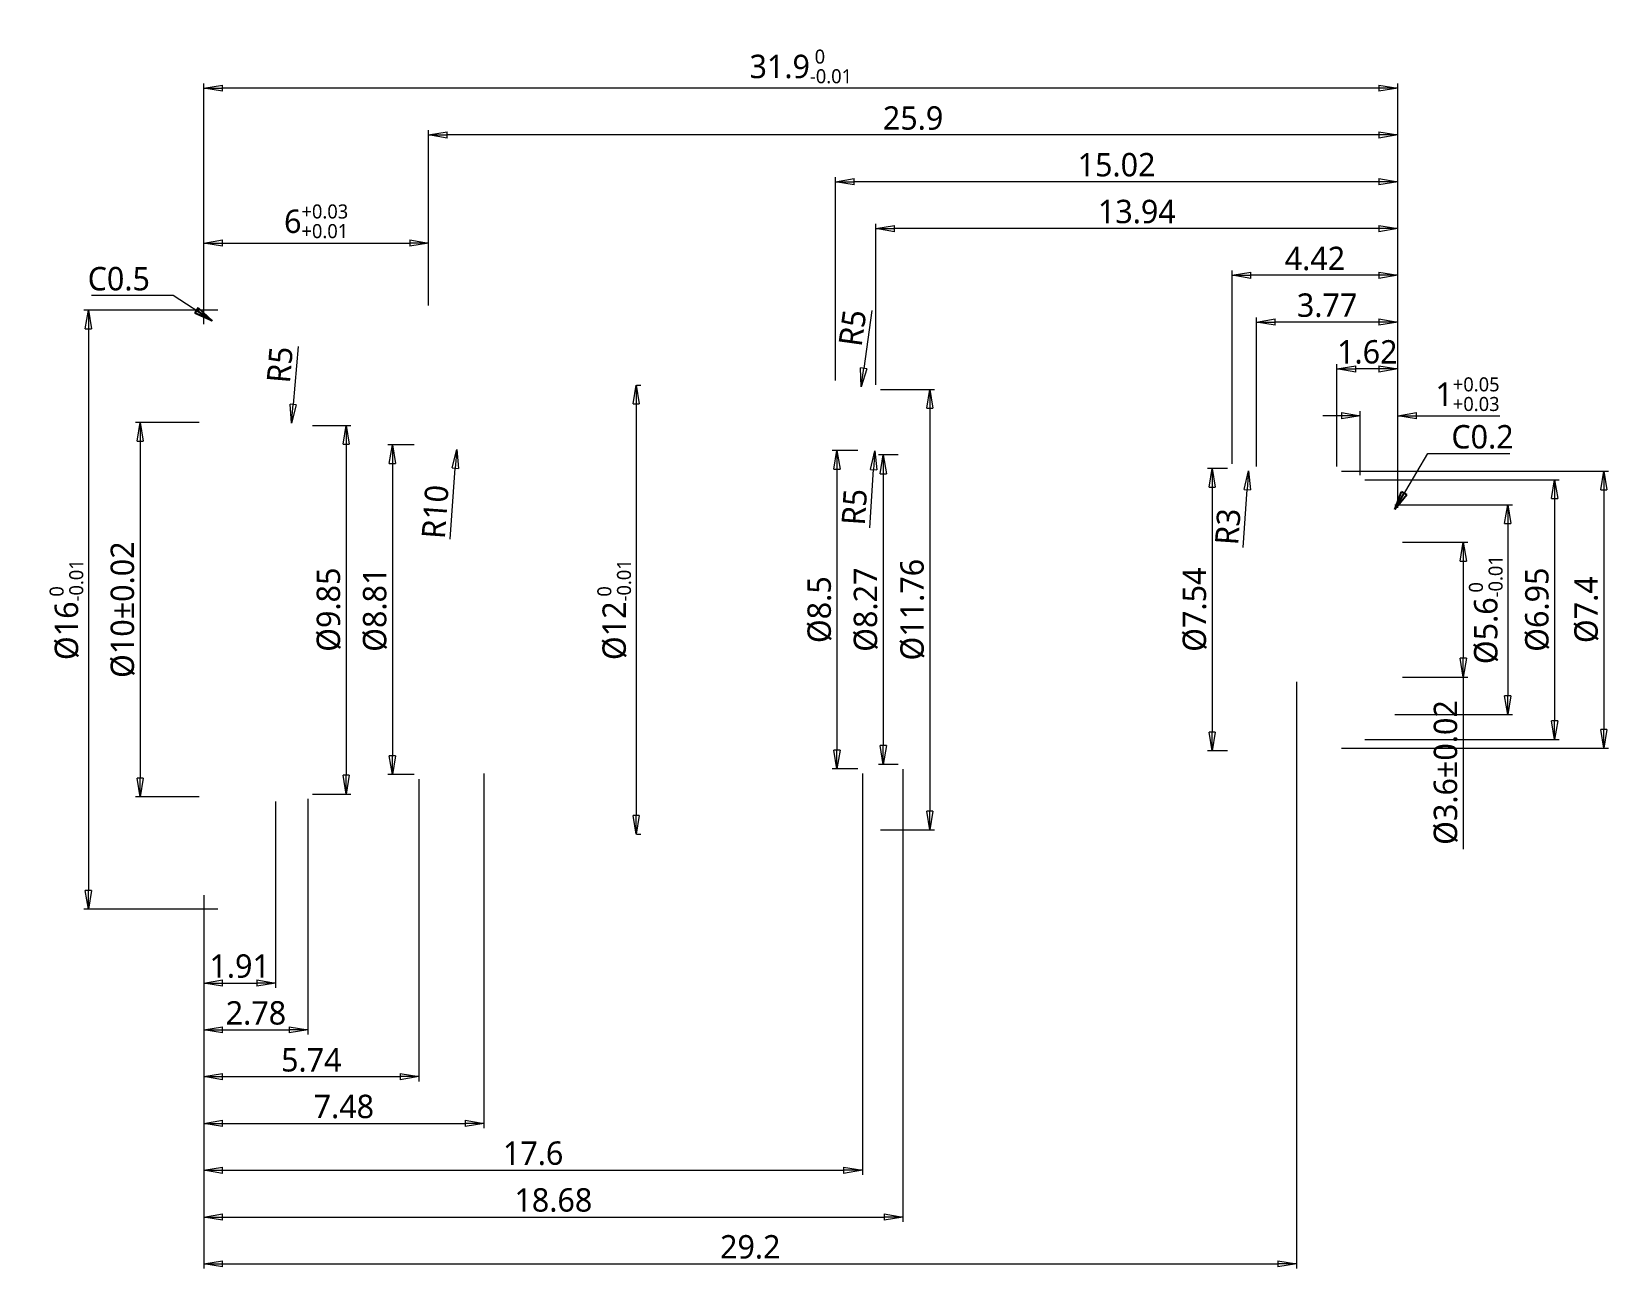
# Model space of a CAD drawing. Header units: millimetres. Extents: x -4.6 to 37.5, y -17.6 to 15.4.
import ezdxf

# ---------------------------------------------------------------- set-up
doc = ezdxf.new("R2010")
doc.units = ezdxf.units.MM
doc.layers.add('dim', color=84, linetype='Continuous', lineweight=9)
doc.styles.get("Standard").update_dxf_attribs({"font": 'Microsoft YaHei Light.ttf'})
doc.dimstyles.new('X0.25', dxfattribs={"dimscale": 0.25, "dimtxt": 2.5, "dimasz": 2.5, "dimexe": 0.4, "dimexo": 0.3, "dimgap": 0.5, "dimtad": 1, "dimdsep": 46, "dimtxsty": 'Standard', "dimblk": 'CLOSED', "dimcen": 0, "dimclrd": 8, "dimclre": 8, "dimclrt": 7, "dimadec": 1, "dimazin": 2, "dimtfac": 1, "dimtofl": 0, "dimtmove": 0, "dimatfit": 3, "dimldrblk": 'CLOSED', "dimfxl": 1, "dimlwd": 9, "dimlwe": 9, "dimarcsym": 0})

# ---------------------------------------------------------------- blocks, each defined once
blk = doc.blocks.new('_Closed')
at = {"color": 0, "linetype": 'ByBlock', "lineweight": -2}
for p, q in [((-1, 0.167), (0, 0)), ((-1, 0.167), (-1, -0.167)), ((0, 0), (-1, -0.167)), ((0, 0), (-1, 0))]:
    blk.add_line(p, q, dxfattribs=at)
blk = doc.blocks.new('*D35')
at = {"layer": 'dim', "color": 8, "linetype": 'Continuous', "lineweight": 9, "transparency": 16777216}
for p, q in [((-0.125, 5.001), (-1.828, 5.001)), ((-1.703, 4.501), (-1.703, -4.501)), ((-0.125, -5.001), (-1.828, -5.001))]:
    blk.add_line(p, q, dxfattribs=at)
at = {"layer": 'dim', "color": 8, "linetype": 'Continuous', "lineweight": 9, "transparency": 16777216, "xscale": 0.5, "yscale": 0.5, "zscale": 0.5}
for p, rotation in [((-1.703, 5.001), 90), ((-1.703, -5.001), 270)]:
    blk.add_blockref('_Closed', p, dxfattribs=dict(at, rotation=rotation))
at = {"layer": 'dim', "color": 6, "linetype": 'Continuous', "lineweight": 13, "transparency": 16777216, "insert": (-2.165, 0), "char_height": 0.625, "attachment_point": 5, "rotation": 90}
blk.add_mtext('\\A1;%%c10±0.02', dxfattribs=at)
blk = doc.blocks.new('*D34')
at = {"layer": 'dim', "color": 8, "linetype": 'Continuous', "lineweight": 9, "transparency": 16777216}
for p, q in [((2.906, 4.925), (3.927, 4.925)), ((3.802, 4.425), (3.802, -4.425)), ((2.906, -4.925), (3.927, -4.925))]:
    blk.add_line(p, q, dxfattribs=at)
at = {"layer": 'dim', "color": 8, "linetype": 'Continuous', "lineweight": 9, "transparency": 16777216, "xscale": 0.5, "yscale": 0.5, "zscale": 0.5}
for p, rotation in [((3.802, 4.925), 90), ((3.802, -4.925), 270)]:
    blk.add_blockref('_Closed', p, dxfattribs=dict(at, rotation=rotation))
at = {"layer": 'dim', "color": 7, "linetype": 'Continuous', "lineweight": 13, "transparency": 16777216, "insert": (3.34, 0), "char_height": 0.625, "attachment_point": 5, "rotation": 90}
blk.add_mtext('%%c9.85', dxfattribs=at)
blk = doc.blocks.new('*D33')
at = {"layer": 'dim', "color": 8, "linetype": 'Continuous', "lineweight": 9, "transparency": 16777216}
for p, q in [((5.618, 4.403), (4.914, 4.403)), ((5.039, 3.903), (5.039, -3.903)), ((5.618, -4.403), (4.914, -4.403))]:
    blk.add_line(p, q, dxfattribs=at)
at = {"layer": 'dim', "color": 8, "linetype": 'Continuous', "lineweight": 9, "transparency": 16777216, "xscale": 0.5, "yscale": 0.5, "zscale": 0.5}
for p, rotation in [((5.039, 4.403), 90), ((5.039, -4.403), 270)]:
    blk.add_blockref('_Closed', p, dxfattribs=dict(at, rotation=rotation))
at = {"layer": 'dim', "color": 7, "linetype": 'Continuous', "lineweight": 13, "transparency": 16777216, "insert": (4.576, 0), "char_height": 0.625, "attachment_point": 5, "rotation": 90}
blk.add_mtext('%%c8.81', dxfattribs=at)
blk = doc.blocks.new('*D32')
at = {"layer": 'dim', "color": 8, "linetype": 'Continuous', "lineweight": 9, "transparency": 16777216}
for p, q in [((17.47, 4.251), (16.792, 4.251)), ((16.917, 3.751), (16.917, -3.751)), ((17.47, -4.251), (16.792, -4.251))]:
    blk.add_line(p, q, dxfattribs=at)
at = {"layer": 'dim', "color": 8, "linetype": 'Continuous', "lineweight": 9, "transparency": 16777216, "xscale": 0.5, "yscale": 0.5, "zscale": 0.5}
for p, rotation in [((16.917, 4.251), 90), ((16.917, -4.251), 270)]:
    blk.add_blockref('_Closed', p, dxfattribs=dict(at, rotation=rotation))
at = {"layer": 'dim', "color": 7, "linetype": 'Continuous', "lineweight": 13, "transparency": 16777216, "insert": (16.455, 0), "char_height": 0.625, "attachment_point": 5, "rotation": 90}
blk.add_mtext('%%c8.5', dxfattribs=at)
blk = doc.blocks.new('*D31')
at = {"layer": 'dim', "color": 8, "linetype": 'Continuous', "lineweight": 9, "transparency": 16777216}
for p, q in [((18.552, 4.133), (18.028, 4.133)), ((18.153, 3.633), (18.153, -3.633)), ((18.552, -4.133), (18.028, -4.133))]:
    blk.add_line(p, q, dxfattribs=at)
at = {"layer": 'dim', "color": 8, "linetype": 'Continuous', "lineweight": 9, "transparency": 16777216, "xscale": 0.5, "yscale": 0.5, "zscale": 0.5}
for p, rotation in [((18.153, 4.133), 90), ((18.153, -4.133), 270)]:
    blk.add_blockref('_Closed', p, dxfattribs=dict(at, rotation=rotation))
at = {"layer": 'dim', "color": 7, "linetype": 'Continuous', "lineweight": 13, "transparency": 16777216, "insert": (17.691, 0), "char_height": 0.625, "attachment_point": 5, "rotation": 90}
blk.add_mtext('%%c8.27', dxfattribs=at)
blk = doc.blocks.new('*D30')
at = {"layer": 'dim', "color": 8, "linetype": 'Continuous', "lineweight": 9, "transparency": 16777216}
for p, q in [((32.025, 1.8), (33.776, 1.8)), ((33.651, 1.3), (33.651, -1.3)), ((32.025, -1.8), (33.776, -1.8)), ((33.651, -1.8), (33.651, -6.403))]:
    blk.add_line(p, q, dxfattribs=at)
at = {"layer": 'dim', "color": 8, "linetype": 'Continuous', "lineweight": 9, "transparency": 16777216, "xscale": 0.5, "yscale": 0.5, "zscale": 0.5}
for p, rotation in [((33.651, 1.8), 90), ((33.651, -1.8), 270)]:
    blk.add_blockref('_Closed', p, dxfattribs=dict(at, rotation=rotation))
at = {"layer": 'dim', "color": 6, "linetype": 'Continuous', "lineweight": 13, "transparency": 16777216, "insert": (33.189, -4.351), "char_height": 0.625, "attachment_point": 5, "rotation": 90}
blk.add_mtext('\\A1;%%c3.6±0.02', dxfattribs=at)
blk = doc.blocks.new('*D29')
at = {"layer": 'dim', "color": 8, "linetype": 'Continuous', "lineweight": 9, "transparency": 16777216}
for p, q in [((31.825, 2.8), (34.965, 2.8)), ((34.84, 2.3), (34.84, -2.3)), ((31.825, -2.8), (34.965, -2.8))]:
    blk.add_line(p, q, dxfattribs=at)
at = {"layer": 'dim', "color": 8, "linetype": 'Continuous', "lineweight": 9, "transparency": 16777216, "xscale": 0.5, "yscale": 0.5, "zscale": 0.5}
for p, rotation in [((34.84, 2.8), 90), ((34.84, -2.8), 270)]:
    blk.add_blockref('_Closed', p, dxfattribs=dict(at, rotation=rotation))
at = {"layer": 'dim', "color": 6, "linetype": 'Continuous', "lineweight": 13, "transparency": 16777216, "insert": (34.252, 0), "char_height": 0.625, "attachment_point": 5, "rotation": 90}
blk.add_mtext('\\A1;%%c5.6{\\H0.375;\\S 0^ -0.01;}', dxfattribs=at)
blk = doc.blocks.new('*D28')
at = {"layer": 'dim', "color": 8, "linetype": 'Continuous', "lineweight": 9, "transparency": 16777216}
for p, q in [((31.025, 3.473), (36.218, 3.473)), ((36.093, 2.973), (36.093, -2.973)), ((31.025, -3.473), (36.218, -3.473))]:
    blk.add_line(p, q, dxfattribs=at)
at = {"layer": 'dim', "color": 8, "linetype": 'Continuous', "lineweight": 9, "transparency": 16777216, "xscale": 0.5, "yscale": 0.5, "zscale": 0.5}
for p, rotation in [((36.093, 3.473), 90), ((36.093, -3.473), 270)]:
    blk.add_blockref('_Closed', p, dxfattribs=dict(at, rotation=rotation))
at = {"layer": 'dim', "color": 7, "linetype": 'Continuous', "lineweight": 13, "transparency": 16777216, "insert": (35.631, 0), "char_height": 0.625, "attachment_point": 5, "rotation": 90}
blk.add_mtext('%%c6.95', dxfattribs=at)
blk = doc.blocks.new('*D27')
at = {"layer": 'dim', "color": 8, "linetype": 'Continuous', "lineweight": 9, "transparency": 16777216}
for p, q in [((30.402, 3.7), (37.532, 3.7)), ((37.407, 3.2), (37.407, -3.2)), ((30.402, -3.7), (37.532, -3.7))]:
    blk.add_line(p, q, dxfattribs=at)
at = {"layer": 'dim', "color": 8, "linetype": 'Continuous', "lineweight": 9, "transparency": 16777216, "xscale": 0.5, "yscale": 0.5, "zscale": 0.5}
for p, rotation in [((37.407, 3.7), 90), ((37.407, -3.7), 270)]:
    blk.add_blockref('_Closed', p, dxfattribs=dict(at, rotation=rotation))
at = {"layer": 'dim', "color": 7, "linetype": 'Continuous', "lineweight": 13, "transparency": 16777216, "insert": (36.945, 0), "char_height": 0.625, "attachment_point": 5, "rotation": 90}
blk.add_mtext('%%c7.4', dxfattribs=at)
blk = doc.blocks.new('*D26')
at = {"layer": 'dim', "color": 8, "linetype": 'Continuous', "lineweight": 9, "transparency": 16777216}
for p, q in [((27.352, 3.771), (26.818, 3.771)), ((26.943, 3.271), (26.943, -3.271)), ((27.352, -3.771), (26.818, -3.771))]:
    blk.add_line(p, q, dxfattribs=at)
at = {"layer": 'dim', "color": 8, "linetype": 'Continuous', "lineweight": 9, "transparency": 16777216, "xscale": 0.5, "yscale": 0.5, "zscale": 0.5}
for p, rotation in [((26.943, 3.771), 90), ((26.943, -3.771), 270)]:
    blk.add_blockref('_Closed', p, dxfattribs=dict(at, rotation=rotation))
at = {"layer": 'dim', "color": 7, "linetype": 'Continuous', "lineweight": 13, "transparency": 16777216, "insert": (26.48, 0), "char_height": 0.625, "attachment_point": 5, "rotation": 90}
blk.add_mtext('%%c7.54', dxfattribs=at)
blk = doc.blocks.new('*D25')
at = {"layer": 'dim', "color": 8, "linetype": 'Continuous', "lineweight": 9, "transparency": 16777216}
for p, q in [((18.083, 5.881), (19.523, 5.881)), ((19.398, 5.381), (19.398, -5.381)), ((18.083, -5.881), (19.523, -5.881))]:
    blk.add_line(p, q, dxfattribs=at)
at = {"layer": 'dim', "color": 8, "linetype": 'Continuous', "lineweight": 9, "transparency": 16777216, "xscale": 0.5, "yscale": 0.5, "zscale": 0.5}
for p, rotation in [((19.398, 5.881), 90), ((19.398, -5.881), 270)]:
    blk.add_blockref('_Closed', p, dxfattribs=dict(at, rotation=rotation))
at = {"layer": 'dim', "color": 7, "linetype": 'Continuous', "lineweight": 13, "transparency": 16777216, "insert": (18.936, 0), "char_height": 0.625, "attachment_point": 5, "rotation": 90}
blk.add_mtext('%%c11.76', dxfattribs=at)
blk = doc.blocks.new('*D24')
at = {"layer": 'dim', "color": 8, "linetype": 'Continuous', "lineweight": 9, "transparency": 16777216}
for p, q in [((30.4, 5.183), (29.9, 5.183)), ((30.9, 3.598), (30.9, 5.308)), ((31.9, 2.725), (31.9, 5.308)), ((32.4, 5.183), (34.63, 5.183))]:
    blk.add_line(p, q, dxfattribs=at)
at = {"layer": 'dim', "color": 8, "linetype": 'Continuous', "lineweight": 9, "transparency": 16777216, "xscale": 0.5, "yscale": 0.5, "zscale": 0.5}
blk.add_blockref('_Closed', (30.9, 5.183), dxfattribs=at)
at = {"layer": 'dim', "color": 8, "linetype": 'Continuous', "lineweight": 9, "transparency": 16777216, "xscale": 0.5, "yscale": 0.5, "zscale": 0.5, "rotation": 180}
blk.add_blockref('_Closed', (31.9, 5.183), dxfattribs=at)
at = {"layer": 'dim', "color": 6, "linetype": 'Continuous', "lineweight": 13, "transparency": 16777216, "insert": (33.765, 5.758), "char_height": 0.625, "attachment_point": 5}
blk.add_mtext('\\A1;1{\\H0.375;\\S+0.05^ +0.03;}', dxfattribs=at)
blk = doc.blocks.new('*D23')
at = {"layer": 'dim', "color": 8, "linetype": 'Continuous', "lineweight": 9, "transparency": 16777216}
for p, q in [((30.277, 3.825), (30.277, 6.558)), ((31.4, 6.433), (30.777, 6.433)), ((31.9, 2.725), (31.9, 6.558))]:
    blk.add_line(p, q, dxfattribs=at)
at = {"layer": 'dim', "color": 8, "linetype": 'Continuous', "lineweight": 9, "transparency": 16777216, "xscale": 0.5, "yscale": 0.5, "zscale": 0.5, "rotation": 180}
blk.add_blockref('_Closed', (30.277, 6.433), dxfattribs=at)
at = {"layer": 'dim', "color": 8, "linetype": 'Continuous', "lineweight": 9, "transparency": 16777216, "xscale": 0.5, "yscale": 0.5, "zscale": 0.5}
blk.add_blockref('_Closed', (31.9, 6.433), dxfattribs=at)
at = {"layer": 'dim', "color": 7, "linetype": 'Continuous', "lineweight": 13, "transparency": 16777216, "insert": (31.088, 6.883), "char_height": 0.625, "attachment_point": 5}
blk.add_mtext('1.62', dxfattribs=at)
blk = doc.blocks.new('*D22')
at = {"layer": 'dim', "color": 8, "linetype": 'Continuous', "lineweight": 9, "transparency": 16777216}
for p, q in [((28.126, 3.825), (28.126, 7.808)), ((31.4, 7.683), (28.626, 7.683)), ((31.9, 2.725), (31.9, 7.808))]:
    blk.add_line(p, q, dxfattribs=at)
at = {"layer": 'dim', "color": 8, "linetype": 'Continuous', "lineweight": 9, "transparency": 16777216, "xscale": 0.5, "yscale": 0.5, "zscale": 0.5, "rotation": 180}
blk.add_blockref('_Closed', (28.126, 7.683), dxfattribs=at)
at = {"layer": 'dim', "color": 8, "linetype": 'Continuous', "lineweight": 9, "transparency": 16777216, "xscale": 0.5, "yscale": 0.5, "zscale": 0.5}
blk.add_blockref('_Closed', (31.9, 7.683), dxfattribs=at)
at = {"layer": 'dim', "color": 7, "linetype": 'Continuous', "lineweight": 13, "transparency": 16777216, "insert": (30.013, 8.131), "char_height": 0.625, "attachment_point": 5}
blk.add_mtext('3.77', dxfattribs=at)
blk = doc.blocks.new('*D21')
at = {"layer": 'dim', "color": 8, "linetype": 'Continuous', "lineweight": 9, "transparency": 16777216}
for p, q in [((27.477, 3.896), (27.477, 9.058)), ((31.4, 8.933), (27.977, 8.933)), ((31.9, 2.725), (31.9, 9.058))]:
    blk.add_line(p, q, dxfattribs=at)
at = {"layer": 'dim', "color": 8, "linetype": 'Continuous', "lineweight": 9, "transparency": 16777216, "xscale": 0.5, "yscale": 0.5, "zscale": 0.5, "rotation": 180}
blk.add_blockref('_Closed', (27.477, 8.933), dxfattribs=at)
at = {"layer": 'dim', "color": 8, "linetype": 'Continuous', "lineweight": 9, "transparency": 16777216, "xscale": 0.5, "yscale": 0.5, "zscale": 0.5}
blk.add_blockref('_Closed', (31.9, 8.933), dxfattribs=at)
at = {"layer": 'dim', "color": 7, "linetype": 'Continuous', "lineweight": 13, "transparency": 16777216, "insert": (29.688, 9.379), "char_height": 0.625, "attachment_point": 5}
blk.add_mtext('4.42', dxfattribs=at)
blk = doc.blocks.new('*D20')
at = {"layer": 'dim', "color": 8, "linetype": 'Continuous', "lineweight": 9, "transparency": 16777216}
for p, q in [((17.958, 6.006), (17.958, 10.308)), ((31.4, 10.183), (18.458, 10.183)), ((31.9, 2.725), (31.9, 10.308))]:
    blk.add_line(p, q, dxfattribs=at)
at = {"layer": 'dim', "color": 8, "linetype": 'Continuous', "lineweight": 9, "transparency": 16777216, "xscale": 0.5, "yscale": 0.5, "zscale": 0.5, "rotation": 180}
blk.add_blockref('_Closed', (17.958, 10.183), dxfattribs=at)
at = {"layer": 'dim', "color": 8, "linetype": 'Continuous', "lineweight": 9, "transparency": 16777216, "xscale": 0.5, "yscale": 0.5, "zscale": 0.5}
blk.add_blockref('_Closed', (31.9, 10.183), dxfattribs=at)
at = {"layer": 'dim', "color": 7, "linetype": 'Continuous', "lineweight": 13, "transparency": 16777216, "insert": (24.929, 10.633), "char_height": 0.625, "attachment_point": 5}
blk.add_mtext('13.94', dxfattribs=at)
blk = doc.blocks.new('*D19')
at = {"layer": 'dim', "color": 8, "linetype": 'Continuous', "lineweight": 9, "transparency": 16777216}
for p, q in [((16.875, 6.125), (16.875, 11.558)), ((31.4, 11.433), (17.375, 11.433)), ((31.9, 2.725), (31.9, 11.558))]:
    blk.add_line(p, q, dxfattribs=at)
at = {"layer": 'dim', "color": 8, "linetype": 'Continuous', "lineweight": 9, "transparency": 16777216, "xscale": 0.5, "yscale": 0.5, "zscale": 0.5, "rotation": 180}
blk.add_blockref('_Closed', (16.875, 11.433), dxfattribs=at)
at = {"layer": 'dim', "color": 8, "linetype": 'Continuous', "lineweight": 9, "transparency": 16777216, "xscale": 0.5, "yscale": 0.5, "zscale": 0.5}
blk.add_blockref('_Closed', (31.9, 11.433), dxfattribs=at)
at = {"layer": 'dim', "color": 7, "linetype": 'Continuous', "lineweight": 13, "transparency": 16777216, "insert": (24.388, 11.883), "char_height": 0.625, "attachment_point": 5}
blk.add_mtext('15.02', dxfattribs=at)
blk = doc.blocks.new('*D18')
at = {"layer": 'dim', "color": 8, "linetype": 'Continuous', "lineweight": 9, "transparency": 16777216}
for p, q in [((6, 8.126), (6, 12.808)), ((31.4, 12.683), (6.5, 12.683)), ((31.9, 2.725), (31.9, 12.808))]:
    blk.add_line(p, q, dxfattribs=at)
at = {"layer": 'dim', "color": 8, "linetype": 'Continuous', "lineweight": 9, "transparency": 16777216, "xscale": 0.5, "yscale": 0.5, "zscale": 0.5, "rotation": 180}
blk.add_blockref('_Closed', (6, 12.683), dxfattribs=at)
at = {"layer": 'dim', "color": 8, "linetype": 'Continuous', "lineweight": 9, "transparency": 16777216, "xscale": 0.5, "yscale": 0.5, "zscale": 0.5}
blk.add_blockref('_Closed', (31.9, 12.683), dxfattribs=at)
at = {"layer": 'dim', "color": 7, "linetype": 'Continuous', "lineweight": 13, "transparency": 16777216, "insert": (18.95, 13.131), "char_height": 0.625, "attachment_point": 5}
blk.add_mtext('25.9', dxfattribs=at)
blk = doc.blocks.new('*D17')
at = {"layer": 'dim', "color": 8, "linetype": 'Continuous', "lineweight": 9, "transparency": 16777216}
for p, q in [((0, 7.626), (0, 14.058)), ((31.4, 13.933), (0.5, 13.933)), ((31.9, 2.725), (31.9, 14.058))]:
    blk.add_line(p, q, dxfattribs=at)
at = {"layer": 'dim', "color": 8, "linetype": 'Continuous', "lineweight": 9, "transparency": 16777216, "xscale": 0.5, "yscale": 0.5, "zscale": 0.5, "rotation": 180}
blk.add_blockref('_Closed', (0, 13.933), dxfattribs=at)
at = {"layer": 'dim', "color": 8, "linetype": 'Continuous', "lineweight": 9, "transparency": 16777216, "xscale": 0.5, "yscale": 0.5, "zscale": 0.5}
blk.add_blockref('_Closed', (31.9, 13.933), dxfattribs=at)
at = {"layer": 'dim', "color": 6, "linetype": 'Continuous', "lineweight": 13, "transparency": 16777216, "insert": (15.95, 14.515), "char_height": 0.625, "attachment_point": 5}
blk.add_mtext('\\A1;31.9{\\H0.375;\\S 0^ -0.01;}', dxfattribs=at)
blk = doc.blocks.new('*D16')
at = {"layer": 'dim', "color": 8, "linetype": 'Continuous', "lineweight": 9, "transparency": 16777216}
for p, q in [((1.913, -5.126), (1.913, -10.102)), ((0, -7.626), (0, -10.102)), ((0.5, -9.977), (1.413, -9.977))]:
    blk.add_line(p, q, dxfattribs=at)
at = {"layer": 'dim', "color": 8, "linetype": 'Continuous', "lineweight": 9, "transparency": 16777216, "xscale": 0.5, "yscale": 0.5, "zscale": 0.5, "rotation": 180}
blk.add_blockref('_Closed', (0, -9.977), dxfattribs=at)
at = {"layer": 'dim', "color": 8, "linetype": 'Continuous', "lineweight": 9, "transparency": 16777216, "xscale": 0.5, "yscale": 0.5, "zscale": 0.5}
blk.add_blockref('_Closed', (1.913, -9.977), dxfattribs=at)
at = {"layer": 'dim', "color": 7, "linetype": 'Continuous', "lineweight": 13, "transparency": 16777216, "insert": (0.957, -9.527), "char_height": 0.625, "attachment_point": 5}
blk.add_mtext('1.91', dxfattribs=at)
blk = doc.blocks.new('*D15')
at = {"layer": 'dim', "color": 8, "linetype": 'Continuous', "lineweight": 9, "transparency": 16777216}
for p, q in [((2.781, -5.05), (2.781, -11.352)), ((0, -7.626), (0, -11.352)), ((0.5, -11.227), (2.281, -11.227))]:
    blk.add_line(p, q, dxfattribs=at)
at = {"layer": 'dim', "color": 8, "linetype": 'Continuous', "lineweight": 9, "transparency": 16777216, "xscale": 0.5, "yscale": 0.5, "zscale": 0.5, "rotation": 180}
blk.add_blockref('_Closed', (0, -11.227), dxfattribs=at)
at = {"layer": 'dim', "color": 8, "linetype": 'Continuous', "lineweight": 9, "transparency": 16777216, "xscale": 0.5, "yscale": 0.5, "zscale": 0.5}
blk.add_blockref('_Closed', (2.781, -11.227), dxfattribs=at)
at = {"layer": 'dim', "color": 7, "linetype": 'Continuous', "lineweight": 13, "transparency": 16777216, "insert": (1.391, -10.779), "char_height": 0.625, "attachment_point": 5}
blk.add_mtext('2.78', dxfattribs=at)
blk = doc.blocks.new('*D14')
at = {"layer": 'dim', "color": 8, "linetype": 'Continuous', "lineweight": 9, "transparency": 16777216}
for p, q in [((5.743, -4.528), (5.743, -12.602)), ((0, -7.626), (0, -12.602)), ((0.5, -12.477), (5.243, -12.477))]:
    blk.add_line(p, q, dxfattribs=at)
at = {"layer": 'dim', "color": 8, "linetype": 'Continuous', "lineweight": 9, "transparency": 16777216, "xscale": 0.5, "yscale": 0.5, "zscale": 0.5, "rotation": 180}
blk.add_blockref('_Closed', (0, -12.477), dxfattribs=at)
at = {"layer": 'dim', "color": 8, "linetype": 'Continuous', "lineweight": 9, "transparency": 16777216, "xscale": 0.5, "yscale": 0.5, "zscale": 0.5}
blk.add_blockref('_Closed', (5.743, -12.477), dxfattribs=at)
at = {"layer": 'dim', "color": 7, "linetype": 'Continuous', "lineweight": 13, "transparency": 16777216, "insert": (2.871, -12.034), "char_height": 0.625, "attachment_point": 5}
blk.add_mtext('5.74', dxfattribs=at)
blk = doc.blocks.new('*D13')
at = {"layer": 'dim', "color": 8, "linetype": 'Continuous', "lineweight": 9, "transparency": 16777216}
for p, q in [((7.479, -4.376), (7.479, -13.852)), ((0, -7.626), (0, -13.852)), ((0.5, -13.727), (6.979, -13.727))]:
    blk.add_line(p, q, dxfattribs=at)
at = {"layer": 'dim', "color": 8, "linetype": 'Continuous', "lineweight": 9, "transparency": 16777216, "xscale": 0.5, "yscale": 0.5, "zscale": 0.5, "rotation": 180}
blk.add_blockref('_Closed', (0, -13.727), dxfattribs=at)
at = {"layer": 'dim', "color": 8, "linetype": 'Continuous', "lineweight": 9, "transparency": 16777216, "xscale": 0.5, "yscale": 0.5, "zscale": 0.5}
blk.add_blockref('_Closed', (7.479, -13.727), dxfattribs=at)
at = {"layer": 'dim', "color": 7, "linetype": 'Continuous', "lineweight": 13, "transparency": 16777216, "insert": (3.74, -13.279), "char_height": 0.625, "attachment_point": 5}
blk.add_mtext('7.48', dxfattribs=at)
blk = doc.blocks.new('*D12')
at = {"layer": 'dim', "color": 8, "linetype": 'Continuous', "lineweight": 9, "transparency": 16777216}
for p, q in [((17.595, -4.376), (17.595, -15.102)), ((0, -7.626), (0, -15.102)), ((0.5, -14.977), (17.095, -14.977))]:
    blk.add_line(p, q, dxfattribs=at)
at = {"layer": 'dim', "color": 8, "linetype": 'Continuous', "lineweight": 9, "transparency": 16777216, "xscale": 0.5, "yscale": 0.5, "zscale": 0.5, "rotation": 180}
blk.add_blockref('_Closed', (0, -14.977), dxfattribs=at)
at = {"layer": 'dim', "color": 8, "linetype": 'Continuous', "lineweight": 9, "transparency": 16777216, "xscale": 0.5, "yscale": 0.5, "zscale": 0.5}
blk.add_blockref('_Closed', (17.595, -14.977), dxfattribs=at)
at = {"layer": 'dim', "color": 7, "linetype": 'Continuous', "lineweight": 13, "transparency": 16777216, "insert": (8.798, -14.527), "char_height": 0.625, "attachment_point": 5}
blk.add_mtext('17.6', dxfattribs=at)
blk = doc.blocks.new('*D11')
at = {"layer": 'dim', "color": 8, "linetype": 'Continuous', "lineweight": 9, "transparency": 16777216}
for p, q in [((18.677, -4.258), (18.677, -16.352)), ((0, -7.626), (0, -16.352)), ((0.5, -16.227), (18.177, -16.227))]:
    blk.add_line(p, q, dxfattribs=at)
at = {"layer": 'dim', "color": 8, "linetype": 'Continuous', "lineweight": 9, "transparency": 16777216, "xscale": 0.5, "yscale": 0.5, "zscale": 0.5, "rotation": 180}
blk.add_blockref('_Closed', (0, -16.227), dxfattribs=at)
at = {"layer": 'dim', "color": 8, "linetype": 'Continuous', "lineweight": 9, "transparency": 16777216, "xscale": 0.5, "yscale": 0.5, "zscale": 0.5}
blk.add_blockref('_Closed', (18.677, -16.227), dxfattribs=at)
at = {"layer": 'dim', "color": 7, "linetype": 'Continuous', "lineweight": 13, "transparency": 16777216, "insert": (9.339, -15.777), "char_height": 0.625, "attachment_point": 5}
blk.add_mtext('18.68', dxfattribs=at)
blk = doc.blocks.new('*D10')
at = {"layer": 'dim', "color": 8, "linetype": 'Continuous', "lineweight": 9, "transparency": 16777216}
for p, q in [((29.2, -1.925), (29.2, -17.602)), ((0, -7.626), (0, -17.602)), ((0.5, -17.477), (28.7, -17.477))]:
    blk.add_line(p, q, dxfattribs=at)
at = {"layer": 'dim', "color": 8, "linetype": 'Continuous', "lineweight": 9, "transparency": 16777216, "xscale": 0.5, "yscale": 0.5, "zscale": 0.5, "rotation": 180}
blk.add_blockref('_Closed', (0, -17.477), dxfattribs=at)
at = {"layer": 'dim', "color": 8, "linetype": 'Continuous', "lineweight": 9, "transparency": 16777216, "xscale": 0.5, "yscale": 0.5, "zscale": 0.5}
blk.add_blockref('_Closed', (29.2, -17.477), dxfattribs=at)
at = {"layer": 'dim', "color": 7, "linetype": 'Continuous', "lineweight": 13, "transparency": 16777216, "insert": (14.6, -17.029), "char_height": 0.625, "attachment_point": 5}
blk.add_mtext('29.2', dxfattribs=at)
blk = doc.blocks.new('*D9')
at = {"layer": 'dim', "color": 8, "linetype": 'Continuous', "lineweight": 9, "transparency": 16777216}
blk.add_line((2.518, 7.034), (2.385, 5.481), dxfattribs=at)
at = {"layer": 'dim', "color": 8, "linetype": 'Continuous', "lineweight": 9, "transparency": 16777216, "xscale": 0.5, "yscale": 0.5, "zscale": 0.5, "rotation": 265.0814287121463}
blk.add_blockref('_Closed', (2.342, 4.983), dxfattribs=at)
at = {"layer": 'dim', "color": 7, "linetype": 'Continuous', "lineweight": 13, "transparency": 16777216, "insert": (2.032, 6.545), "char_height": 0.625, "attachment_point": 5, "rotation": 85.0814}
blk.add_mtext('R5', dxfattribs=at)
blk = doc.blocks.new('*D8')
at = {"layer": 'dim', "color": 8, "linetype": 'Continuous', "lineweight": 9, "transparency": 16777216}
blk.add_line((6.581, 1.882), (6.719, 3.779), dxfattribs=at)
at = {"layer": 'dim', "color": 8, "linetype": 'Continuous', "lineweight": 9, "transparency": 16777216, "xscale": 0.5, "yscale": 0.5, "zscale": 0.5, "rotation": 85.84853592009932}
blk.add_blockref('_Closed', (6.755, 4.278), dxfattribs=at)
at = {"layer": 'dim', "color": 7, "linetype": 'Continuous', "lineweight": 13, "transparency": 16777216, "insert": (6.183, 2.614), "char_height": 0.625, "attachment_point": 5, "rotation": 85.8485}
blk.add_mtext('R10', dxfattribs=at)
blk = doc.blocks.new('*D7')
at = {"layer": 'dim', "color": 8, "linetype": 'Continuous', "lineweight": 9, "transparency": 16777216}
blk.add_line((17.791, 2.186), (17.894, 3.741), dxfattribs=at)
at = {"layer": 'dim', "color": 8, "linetype": 'Continuous', "lineweight": 9, "transparency": 16777216, "xscale": 0.5, "yscale": 0.5, "zscale": 0.5, "rotation": 86.18607738128405}
blk.add_blockref('_Closed', (17.928, 4.24), dxfattribs=at)
at = {"layer": 'dim', "color": 7, "linetype": 'Continuous', "lineweight": 13, "transparency": 16777216, "insert": (17.384, 2.744), "char_height": 0.625, "attachment_point": 5, "rotation": 86.1861}
blk.add_mtext('R5', dxfattribs=at)
blk = doc.blocks.new('*D6')
at = {"layer": 'dim', "color": 8, "linetype": 'Continuous', "lineweight": 9, "transparency": 16777216}
blk.add_line((17.845, 7.992), (17.631, 6.448), dxfattribs=at)
at = {"layer": 'dim', "color": 8, "linetype": 'Continuous', "lineweight": 9, "transparency": 16777216, "xscale": 0.5, "yscale": 0.5, "zscale": 0.5, "rotation": 262.1044213101452}
blk.add_blockref('_Closed', (17.562, 5.953), dxfattribs=at)
at = {"layer": 'dim', "color": 7, "linetype": 'Continuous', "lineweight": 13, "transparency": 16777216, "insert": (17.334, 7.528), "char_height": 0.625, "attachment_point": 5, "rotation": 82.1044}
blk.add_mtext('R5', dxfattribs=at)
blk = doc.blocks.new('*D5')
at = {"layer": 'dim', "color": 8, "linetype": 'Continuous', "lineweight": 9, "transparency": 16777216}
blk.add_line((27.773, 1.66), (27.881, 3.209), dxfattribs=at)
at = {"layer": 'dim', "color": 8, "linetype": 'Continuous', "lineweight": 9, "transparency": 16777216, "xscale": 0.5, "yscale": 0.5, "zscale": 0.5, "rotation": 85.98875444270705}
blk.add_blockref('_Closed', (27.916, 3.707), dxfattribs=at)
at = {"layer": 'dim', "color": 7, "linetype": 'Continuous', "lineweight": 13, "transparency": 16777216, "insert": (27.363, 2.216), "char_height": 0.625, "attachment_point": 5, "rotation": 85.9888}
blk.add_mtext('R3', dxfattribs=at)
blk = doc.blocks.new('*D4')
at = {"layer": 'dim', "color": 8, "linetype": 'Continuous', "lineweight": 9, "transparency": 16777216}
for p, q in [((0, 7.626), (0, 9.92)), ((0.5, 9.795), (5.5, 9.795)), ((6, 8.126), (6, 9.92))]:
    blk.add_line(p, q, dxfattribs=at)
at = {"layer": 'dim', "color": 8, "linetype": 'Continuous', "lineweight": 9, "transparency": 16777216, "xscale": 0.5, "yscale": 0.5, "zscale": 0.5, "rotation": 180}
blk.add_blockref('_Closed', (0, 9.795), dxfattribs=at)
at = {"layer": 'dim', "color": 8, "linetype": 'Continuous', "lineweight": 9, "transparency": 16777216, "xscale": 0.5, "yscale": 0.5, "zscale": 0.5}
blk.add_blockref('_Closed', (6, 9.795), dxfattribs=at)
at = {"layer": 'dim', "color": 6, "linetype": 'Continuous', "lineweight": 13, "transparency": 16777216, "insert": (3, 10.377), "char_height": 0.625, "attachment_point": 5}
blk.add_mtext('\\A1;6{\\H0.375;\\S+0.03^ +0.01;}', dxfattribs=at)
blk = doc.blocks.new('*D3')
at = {"layer": 'dim', "color": 8, "linetype": 'Continuous', "lineweight": 9, "transparency": 16777216}
for p, q in [((11.563, 6), (11.677, 6)), ((11.552, 5.5), (11.552, -5.5)), ((11.563, -6), (11.677, -6))]:
    blk.add_line(p, q, dxfattribs=at)
at = {"layer": 'dim', "color": 8, "linetype": 'Continuous', "lineweight": 9, "transparency": 16777216, "xscale": 0.5, "yscale": 0.5, "zscale": 0.5}
for p, rotation in [((11.552, 6), 90), ((11.552, -6), 270)]:
    blk.add_blockref('_Closed', p, dxfattribs=dict(at, rotation=rotation))
at = {"layer": 'dim', "color": 6, "linetype": 'Continuous', "lineweight": 13, "transparency": 16777216, "insert": (10.963, 0), "char_height": 0.625, "attachment_point": 5, "rotation": 90}
blk.add_mtext('\\A1;%%c12{\\H0.375;\\S 0^ -0.01;}', dxfattribs=at)
blk = doc.blocks.new('*D2')
at = {"layer": 'dim', "color": 8, "linetype": 'Continuous', "lineweight": 9, "transparency": 16777216}
for p, q in [((0.375, 8.001), (-3.21, 8.001)), ((-3.085, 7.501), (-3.085, -7.501)), ((0.375, -8.001), (-3.21, -8.001))]:
    blk.add_line(p, q, dxfattribs=at)
at = {"layer": 'dim', "color": 8, "linetype": 'Continuous', "lineweight": 9, "transparency": 16777216, "xscale": 0.5, "yscale": 0.5, "zscale": 0.5}
for p, rotation in [((-3.085, 8.001), 90), ((-3.085, -8.001), 270)]:
    blk.add_blockref('_Closed', p, dxfattribs=dict(at, rotation=rotation))
at = {"layer": 'dim', "color": 6, "linetype": 'Continuous', "lineweight": 13, "transparency": 16777216, "insert": (-3.673, 0), "char_height": 0.625, "attachment_point": 5, "rotation": 90}
blk.add_mtext('\\A1;%%c16{\\H0.375;\\S 0^ -0.01;}', dxfattribs=at)

msp = doc.modelspace()

# ---------------------------------------------------------------- texts
at = {"layer": 'dim', "color": 7, "linetype": 'Continuous', "lineweight": 13, "char_height": 0.625}
for s, insert, attachment_point in [('C0.5', (-1.441, 8.519), 9), ('C0.2', (33.334, 4.295), 7)]:
    msp.add_mtext(s, dxfattribs=dict(at, insert=insert, attachment_point=attachment_point))

# ---------------------------------------------------------------- dimensions: what is measured, and where the dimension line sits
at = {"layer": 'dim', "color": 7, "linetype": 'Continuous', "lineweight": 13}
for base, p1, p2, override, picture, middle in [((0, 13.933), (31.9, 2.6), (0, 7.501), {"dimasz": 2, "dimexe": 0.49975, "dimexo": 0.49975, "dimgap": 0.49975, "dimclrt": 6, "dimtol": 1, "dimtm": 0.01, "dimtfac": 0.6, "dimtdec": 3, "dimtolj": 1}, '*D17', (15.95, 14.515)), ((6, 12.683), (31.9, 2.6), (6, 8.001), {"dimasz": 2, "dimexe": 0.49975, "dimexo": 0.49975, "dimgap": 0.49975}, '*D18', (18.95, 13.131)), ((16.8755, 11.4329), (31.9, 2.6), (16.8755, 6), {"dimasz": 2, "dimexe": 0.49975, "dimexo": 0.49975, "dimgap": 0.49975}, '*D19', (24.3877, 11.8826)), ((17.958, 10.183), (31.9, 2.6), (17.958, 5.881), {"dimasz": 2, "dimexe": 0.49975, "dimexo": 0.49975, "dimgap": 0.49975}, '*D20', (24.929, 10.633)), ((6, 9.795), (0, 7.501), (6, 8.001), {"dimasz": 2, "dimexe": 0.49975, "dimexo": 0.49975, "dimgap": 0.49975, "dimclrt": 6, "dimtol": 1, "dimtp": 0.03, "dimtm": -0.01, "dimtfac": 0.6, "dimtdec": 3, "dimtolj": 1}, '*D4', (3, 10.377)), ((27.477, 8.933), (31.9, 2.6), (27.477, 3.771), {"dimasz": 2, "dimexe": 0.49975, "dimexo": 0.49975, "dimgap": 0.49975}, '*D21', (29.688, 9.379)), ((28.126, 7.683), (31.9, 2.6), (28.126, 3.7), {"dimasz": 2, "dimexe": 0.49975, "dimexo": 0.49975, "dimgap": 0.49975}, '*D22', (30.013, 8.131)), ((30.277, 6.433), (31.9, 2.6), (30.277, 3.7), {"dimasz": 2, "dimexe": 0.49975, "dimexo": 0.49975, "dimgap": 0.49975}, '*D23', (31.088, 6.883)), ((29.2, -17.477), (0, -7.501), (29.2, -1.8), {"dimasz": 2, "dimexe": 0.49975, "dimexo": 0.49975, "dimgap": 0.49975}, '*D10', (14.6, -17.029)), ((18.677, -16.227), (0, -7.501), (18.677, -4.133), {"dimasz": 2, "dimexe": 0.49975, "dimexo": 0.49975, "dimgap": 0.49975}, '*D11', (9.339, -15.777)), ((7.479, -13.727), (0, -7.501), (7.479, -4.251), {"dimasz": 2, "dimexe": 0.49975, "dimexo": 0.49975, "dimgap": 0.49975}, '*D13', (3.74, -13.279)), ((17.5951, -14.9767), (0, -7.5014), (17.5951, -4.2514), {"dimasz": 2, "dimexe": 0.49975, "dimexo": 0.49975, "dimgap": 0.49975}, '*D12', (8.7975, -14.5269)), ((5.743, -12.477), (0, -7.501), (5.743, -4.403), {"dimasz": 2, "dimexe": 0.49975, "dimexo": 0.49975, "dimgap": 0.49975}, '*D14', (2.871, -12.034)), ((2.781, -11.227), (0, -7.501), (2.781, -4.925), {"dimasz": 2, "dimexe": 0.49975, "dimexo": 0.49975, "dimgap": 0.49975}, '*D15', (1.391, -10.779)), ((1.913, -9.977), (0, -7.501), (1.913, -5.001), {"dimasz": 2, "dimexe": 0.49975, "dimexo": 0.49975, "dimgap": 0.49975}, '*D16', (0.957, -9.527))]:
    dim = msp.add_linear_dim(base=base, p1=p1, p2=p2, dimstyle='X0.25', override=override, dxfattribs=at)
    dim.commit()
    dim.dimension.update_dxf_attribs({"geometry": picture, "text_midpoint": middle})
for center, mpoint, picture, middle in [((7.479, 14.251), (6.755, 4.278), '*D8', (6.183, 2.614)), ((16.875, 1), (17.562, 5.953), '*D6', (17.334, 7.528)), ((1.913, 0.001), (2.342, 4.983), '*D9', (2.032, 6.545)), ((28.126, 6.7), (27.916, 3.707), '*D5', (27.363, 2.216))]:
    dim = msp.add_radius_dim(center=center, mpoint=mpoint, dimstyle='X0.25', override={"dimasz": 2, "dimexe": 0.49975, "dimexo": 0.49975, "dimgap": 0.49975}, dxfattribs=at)
    dim.commit()
    dim.dimension.update_dxf_attribs({"geometry": picture, "text_midpoint": middle})
for base, p1, p2, override, picture, middle in [((-3.085, -8.001), (0.5, 8.001), (0.5, -8.001), {"dimasz": 2, "dimexe": 0.49975, "dimexo": 0.49975, "dimgap": 0.49975, "dimclrt": 6, "dimtol": 1, "dimtm": 0.01, "dimtfac": 0.6, "dimtdec": 3, "dimtolj": 1}, '*D2', (-3.673, 0)), ((11.552, -6), (11.438, 6), (11.438, -6), {"dimasz": 2, "dimexe": 0.49975, "dimexo": 0.49975, "dimgap": 0.49975, "dimclrt": 6, "dimtol": 1, "dimtm": 0.01, "dimtfac": 0.6, "dimtdec": 3, "dimtolj": 1}, '*D3', (10.963, 0)), ((19.398, -5.881), (17.958, 5.881), (17.958, -5.881), {"dimasz": 2, "dimexe": 0.49975, "dimexo": 0.49975, "dimgap": 0.49975}, '*D25', (18.936, 0)), ((-1.703, -5.001), (0, 5.001), (0, -5.001), {"dimasz": 2, "dimexe": 0.49975, "dimexo": 0.49975, "dimgap": 0.49975, "dimclrt": 6, "dimtol": 1, "dimtp": 0.02, "dimtm": 0.02, "dimtdec": 3, "dimtolj": 1}, '*D35', (-2.165, 0)), ((3.802, -4.925), (2.781, 4.925), (2.781, -4.925), {"dimasz": 2, "dimexe": 0.49975, "dimexo": 0.49975, "dimgap": 0.49975}, '*D34', (3.34, 0)), ((5.039, -4.403), (5.743, 4.403), (5.743, -4.403), {"dimasz": 2, "dimexe": 0.49975, "dimexo": 0.49975, "dimgap": 0.49975}, '*D33', (4.576, 0)), ((16.917, -4.251), (17.595, 4.251), (17.595, -4.251), {"dimasz": 2, "dimexe": 0.49975, "dimexo": 0.49975, "dimgap": 0.49975}, '*D32', (16.455, 0)), ((18.153, -4.133), (18.677, 4.133), (18.677, -4.133), {"dimasz": 2, "dimexe": 0.49975, "dimexo": 0.49975, "dimgap": 0.49975}, '*D31', (17.691, 0)), ((26.943, -3.771), (27.477, 3.771), (27.477, -3.771), {"dimasz": 2, "dimexe": 0.49975, "dimexo": 0.49975, "dimgap": 0.49975}, '*D26', (26.48, 0)), ((37.407, -3.7), (30.277, 3.7), (30.277, -3.7), {"dimasz": 2, "dimexe": 0.49975, "dimexo": 0.49975, "dimgap": 0.49975}, '*D27', (36.945, 0)), ((36.093, -3.473), (30.9, 3.473), (30.9, -3.473), {"dimasz": 2, "dimexe": 0.49975, "dimexo": 0.49975, "dimgap": 0.49975}, '*D28', (35.631, 0)), ((34.84, -2.8), (31.7, 2.8), (31.7, -2.8), {"dimasz": 2, "dimexe": 0.49975, "dimexo": 0.49975, "dimgap": 0.49975, "dimclrt": 6, "dimtol": 1, "dimtm": 0.01, "dimtfac": 0.6, "dimtdec": 3, "dimtolj": 1}, '*D29', (34.252, 0)), ((33.651, -1.8), (31.9, 1.8), (31.9, -1.8), {"dimasz": 2, "dimexe": 0.49975, "dimexo": 0.49975, "dimgap": 0.49975, "dimclrt": 6, "dimtol": 1, "dimtp": 0.02, "dimtm": 0.02, "dimtdec": 3, "dimtolj": 1}, '*D30', (33.189, -4.351))]:
    dim = msp.add_linear_dim(base=base, p1=p1, p2=p2, angle=90, text='%%c<>', dimstyle='X0.25', override=override, dxfattribs=at)
    dim.commit()
    dim.dimension.update_dxf_attribs({"geometry": picture, "text_midpoint": middle})
dim = msp.add_linear_dim(base=(30.9, 5.183), p1=(31.9, 2.6), p2=(30.9, 3.473), dimstyle='X0.25', override={"dimasz": 2, "dimexe": 0.49975, "dimexo": 0.49975, "dimgap": 0.49975, "dimclrt": 6, "dimtol": 1, "dimtp": 0.05, "dimtm": -0.03, "dimtfac": 0.6, "dimtdec": 3, "dimtolj": 1}, dxfattribs=at)
dim.commit()
dim.dimension.update_dxf_attribs({"geometry": '*D24', "text_midpoint": (33.765, 5.183), "dimtype": 160})
dim = msp.add_radius_dim(center=(17.595, -0.749), mpoint=(17.928, 4.24), dimstyle='X0.25', override={"dimasz": 2, "dimexe": 0.49975, "dimexo": 0.49975, "dimgap": 0.49975}, dxfattribs=at)
dim.commit()
dim.dimension.update_dxf_attribs({"geometry": '*D7', "text_midpoint": (17.826, 2.714), "dimtype": 164})

# ---------------------------------------------------------------- leaders
at = {"layer": 'dim', "color": 7, "linetype": 'Continuous', "lineweight": 13, "annotation_type": 0, "has_hookline": 1}
for points, hookline_direction, text_width in [([(0.219, 7.721), (-0.816, 8.394), (-1.316, 8.394)], 1, 1.558), ([(31.82, 2.68), (32.709, 4.17), (33.209, 4.17)], 0, 1.56)]:
    msp.add_leader(points, dimstyle='X0.25', override={"dimasz": 2, "dimexe": 0.49975, "dimexo": 0.49975, "dimgap": 0.49975}, dxfattribs=dict(at, hookline_direction=hookline_direction, text_width=text_width))

doc.saveas('drawing.dxf')
